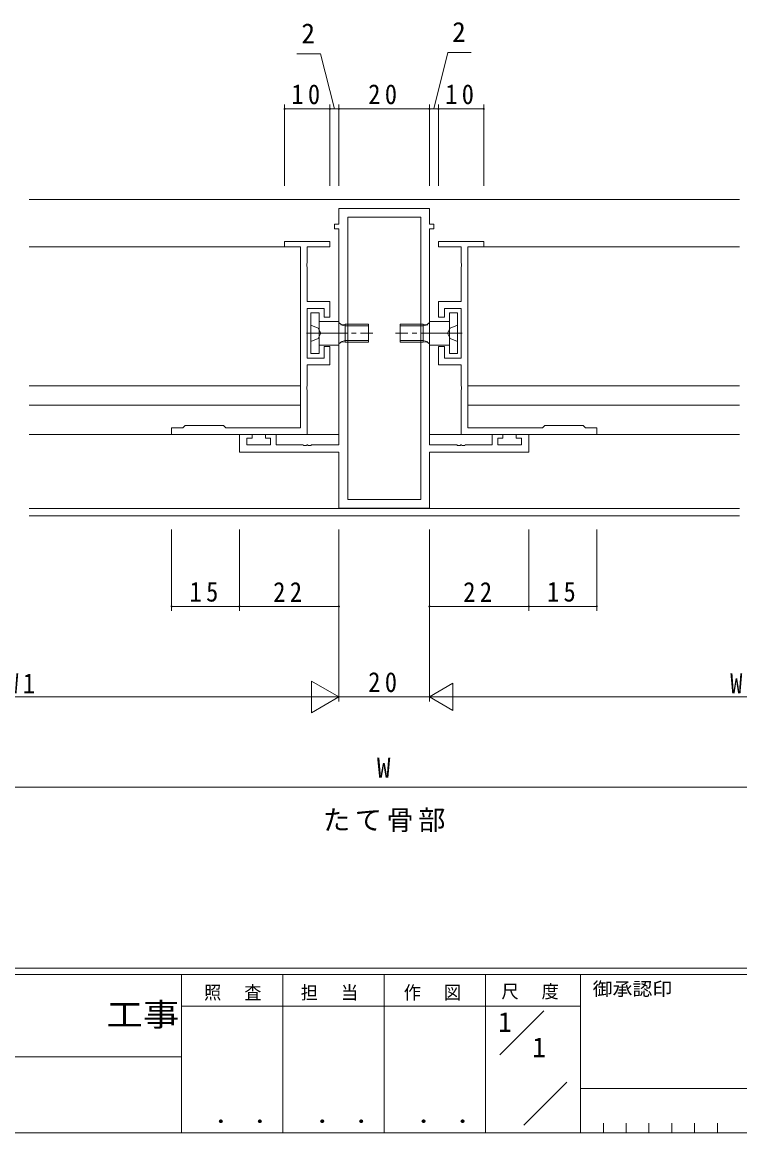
# Model space of a CAD drawing. Units: millimetres on the paper. Extents: x -420 to 373, y -297 to 267.
# Drawn here: x 62.3 to 220.9, y -297 to -51.4 of the extents above; entities that cross this region are included whole.
import ezdxf
from ezdxf.enums import TextEntityAlignment as Align

# ---------------------------------------------------------------- set-up
doc = ezdxf.new("R2010")
doc.units = ezdxf.units.MM
doc.linetypes.add('CHAIN2', pattern=[12, 9, -1, 1, -1])
doc.linetypes.add('DASHED3', pattern=[4, 3, -1])
for name, color, linetype, lineweight in [('0-1_YKK_ZWAK', 7, 'Continuous', 9), ('0-3_YKK_11', 7, 'Continuous', 9), ('0-4_YKK_12', 2, 'Continuous', 9), ('0-5_YKK_D', 6, 'Continuous', 9), ('0-7_YKK_13', 4, 'Continuous', 9)]:
    doc.layers.add(name, color=color, linetype=linetype, lineweight=lineweight)
doc.layers.add('0-2_USER1', color=3, linetype='Continuous')
doc.styles.add('ＭＳ ゴシック', font='')
doc.styles.get('ＭＳ ゴシック').set_extended_font_data('MS Gothic')

msp = doc.modelspace()

# ---------------------------------------------------------------- linework, layer by layer
at = {"layer": '0-1_YKK_ZWAK'}
for p, q in [((352.3, -260.6), (-417.7, -260.6)), ((314.5, -262), (-417.7, -262)), ((97.5, -262), (97.5, -297)), ((119.9, -262), (119.9, -297)), ((142.3, -262), (142.3, -297)), ((164.7, -262), (164.7, -297)), ((185.7, -262), (185.7, -297)), ((165.684, -268.999), (97.5, -268.999)), ((165.684, -268.999), (185.7, -268.999)), ((167.87, -279.736), (177.564, -270.043)), ((-31.3, -280.199), (97.5, -280.199)), ((173.172, -295.345), (182.696, -285.821)), ((185.7, -287.2), (286.5, -287.2)), ((-417.7, -297), (314.5, -297)), ((190.74, -294.9), (190.74, -297)), ((195.78, -294.9), (195.78, -297)), ((200.82, -294.9), (200.82, -297)), ((205.86, -294.9), (205.86, -297)), ((210.9, -294.9), (210.9, -297)), ((215.94, -294.9), (215.94, -297))]:
    msp.add_line(p, q, dxfattribs=at)
at = {"layer": '0-3_YKK_11'}
for p, q in [((132.3, -92.6), (152.3, -92.6)), ((132.3, -96.1), (132.3, -92.6)), ((152.3, -92.6), (152.3, -96.1)), ((134.23, -94.53), (134.23, -156.97)), ((150.37, -94.53), (134.23, -94.53)), ((150.37, -156.97), (150.37, -94.53)), ((150.37, -156.97), (150.37, -94.53)), ((131.3, -96.1), (132.3, -96.1)), ((131.3, -97.1), (131.3, -96.1)), ((132.3, -97.1), (131.3, -97.1)), ((132.3, -144.87), (132.3, -97.1)), ((152.3, -96.1), (153.3, -96.1)), ((153.3, -97.1), (152.3, -97.1)), ((152.3, -97.1), (152.3, -144.87)), ((153.3, -96.1), (153.3, -97.1)), ((120.3, -99.9), (120.3, -101.1)), ((130.3, -99.9), (120.3, -99.9)), ((130.3, -101.1), (130.3, -99.9)), ((154.3, -99.9), (164.3, -99.9)), ((154.3, -101.1), (154.3, -99.9)), ((164.3, -99.9), (164.3, -101.1)), ((120.3, -101.1), (123.8, -101.1)), ((123.8, -101.1), (123.8, -141.1)), ((125.3, -101.1), (130.3, -101.1)), ((125.3, -104.642), (125.3, -101.1)), ((159.3, -101.1), (154.3, -101.1)), ((159.3, -104.642), (159.3, -101.1)), ((164.3, -101.1), (160.8, -101.1)), ((160.8, -101.1), (160.8, -141.1)), ((125.18, -104.825), (125.3, -104.642)), ((125.18, -105.375), (125.18, -104.825)), ((125.3, -105.558), (125.18, -105.375)), ((125.3, -113.2), (125.3, -105.558)), ((159.42, -104.825), (159.3, -104.642)), ((159.3, -105.558), (159.42, -105.375)), ((159.3, -113.2), (159.3, -105.558)), ((159.42, -105.375), (159.42, -104.825)), ((130.3, -113.2), (125.3, -113.2)), ((125.3, -114.7), (129, -114.7)), ((125.3, -125.7), (125.3, -114.7)), ((129, -114.7), (129, -116.6)), ((130.3, -116.6), (130.3, -113.2)), ((154.3, -113.2), (159.3, -113.2)), ((154.3, -116.6), (154.3, -113.2)), ((155.6, -114.7), (155.6, -116.6)), ((159.3, -114.7), (155.6, -114.7)), ((159.3, -125.7), (159.3, -114.7)), ((129, -116.6), (130.3, -116.6)), ((155.6, -116.6), (154.3, -116.6)), ((129, -123.1), (129, -125.7)), ((130.3, -123.1), (129, -123.1)), ((130.3, -127.2), (130.3, -123.1)), ((154.3, -123.1), (155.6, -123.1)), ((154.3, -127.2), (154.3, -123.1)), ((155.6, -123.1), (155.6, -125.7)), ((129, -125.7), (125.3, -125.7)), ((125.3, -127.2), (130.3, -127.2)), ((125.3, -131.842), (125.3, -127.2)), ((159.3, -127.2), (154.3, -127.2)), ((155.6, -125.7), (159.3, -125.7)), ((159.3, -131.842), (159.3, -127.2)), ((125.18, -132.025), (125.3, -131.842)), ((125.18, -132.575), (125.18, -132.025)), ((125.3, -132.758), (125.18, -132.575)), ((159.42, -132.025), (159.3, -131.842)), ((159.3, -132.758), (159.42, -132.575)), ((159.42, -132.575), (159.42, -132.025)), ((125.3, -142.6), (125.3, -132.758)), ((159.3, -142.6), (159.3, -132.758)), ((95.3, -141.1), (95.3, -142.6)), ((97.8, -141.1), (95.3, -141.1)), ((98.3, -140.6), (97.8, -141.1)), ((106.8, -140.6), (98.3, -140.6)), ((107.3, -141.1), (106.8, -140.6)), ((123.8, -141.1), (107.3, -141.1)), ((160.8, -141.1), (177.3, -141.1)), ((177.3, -141.1), (177.8, -140.6)), ((177.8, -140.6), (186.3, -140.6)), ((186.3, -140.6), (186.8, -141.1)), ((186.8, -141.1), (189.3, -141.1)), ((189.3, -141.1), (189.3, -142.6)), ((95.3, -142.6), (125.3, -142.6)), ((110.3, -142.6), (113.1, -142.6)), ((110.3, -146.5), (110.3, -142.6)), ((111.93, -143.4), (111.93, -144.87)), ((113.1, -143.4), (111.93, -143.4)), ((111.93, -144.87), (117.2, -144.87)), ((113.1, -142.6), (113.1, -143.4)), ((116.1, -142.6), (118.4, -142.6)), ((116.1, -143.4), (116.1, -142.6)), ((117.2, -143.4), (116.1, -143.4)), ((117.2, -144.87), (117.2, -143.4)), ((118.4, -142.6), (118.4, -144.87)), ((118.4, -144.87), (124.342, -144.87)), ((124.342, -144.87), (124.525, -144.99)), ((125.075, -144.99), (125.258, -144.87)), ((125.258, -144.87), (125.342, -144.87)), ((125.342, -144.87), (125.525, -144.99)), ((126.075, -144.99), (126.258, -144.87)), ((126.258, -144.87), (132.3, -144.87)), ((152.3, -144.87), (158.342, -144.87)), ((158.342, -144.87), (158.525, -144.99)), ((159.075, -144.99), (159.258, -144.87)), ((159.258, -144.87), (159.342, -144.87)), ((189.3, -142.6), (159.3, -142.6)), ((159.342, -144.87), (159.525, -144.99)), ((160.075, -144.99), (160.258, -144.87)), ((160.258, -144.87), (166.2, -144.87)), ((166.2, -142.6), (168.5, -142.6)), ((166.2, -144.87), (166.2, -142.6)), ((167.4, -143.4), (167.4, -144.87)), ((168.5, -143.4), (167.4, -143.4)), ((167.4, -144.87), (172.67, -144.87)), ((168.5, -142.6), (168.5, -143.4)), ((171.5, -142.6), (174.3, -142.6)), ((171.5, -143.4), (171.5, -142.6)), ((172.67, -143.4), (171.5, -143.4)), ((172.67, -144.87), (172.67, -143.4)), ((174.3, -142.6), (174.3, -146.5)), ((132.3, -146.5), (110.3, -146.5)), ((124.525, -144.99), (125.075, -144.99)), ((125.525, -144.99), (126.075, -144.99)), ((132.3, -158.9), (132.3, -146.5)), ((152.3, -146.5), (152.3, -158.9)), ((174.3, -146.5), (152.3, -146.5)), ((158.525, -144.99), (159.075, -144.99)), ((159.525, -144.99), (160.075, -144.99)), ((134.23, -156.97), (150.37, -156.97)), ((152.3, -158.9), (132.3, -158.9))]:
    msp.add_line(p, q, dxfattribs=at)
at = {"layer": '0-4_YKK_12'}
for p, q in [((63.8, -90.6), (220.8, -90.6)), ((63.8, -101.1), (123.8, -101.1)), ((123.8, -101.1), (123.8, -136.1)), ((220.8, -101.1), (160.8, -101.1)), ((160.8, -101.1), (160.8, -136.1)), ((123.8, -131.8), (63.8, -131.8)), ((160.8, -131.8), (220.8, -131.8)), ((123.8, -136.1), (63.8, -136.1)), ((160.8, -136.1), (220.8, -136.1)), ((132.3, -142.6), (63.8, -142.6)), ((152.3, -142.6), (220.8, -142.6)), ((220.8, -158.97), (63.8, -158.97)), ((63.8, -160.6), (220.8, -160.6))]:
    msp.add_line(p, q, dxfattribs=at)
at = {"layer": '0-5_YKK_D'}
for p, q in [((128.212, -58.39), (123.012, -58.39)), ((131.3, -70.6), (128.212, -58.39)), ((153.3, -70.6), (156.334, -58.082)), ((156.334, -58.082), (161.534, -58.082)), ((120.3, -87.6), (120.3, -69.6)), ((130.3, -70.6), (120.3, -70.6)), ((130.3, -87.6), (130.3, -69.6)), ((130.3, -87.6), (130.3, -69.6)), ((130.3, -70.6), (132.3, -70.6)), ((132.3, -87.6), (132.3, -69.6)), ((132.3, -87.6), (132.3, -69.6)), ((132.3, -70.6), (152.3, -70.6)), ((152.3, -87.6), (152.3, -69.6)), ((152.3, -87.6), (152.3, -69.6)), ((154.3, -70.6), (152.3, -70.6)), ((154.3, -87.6), (154.3, -69.6)), ((154.3, -87.6), (154.3, -69.6)), ((154.3, -70.6), (164.3, -70.6)), ((164.3, -87.6), (164.3, -69.6)), ((95.3, -163.6), (95.3, -181.6)), ((110.3, -163.6), (110.3, -181.6)), ((110.3, -163.6), (110.3, -181.6)), ((110.3, -163.6), (110.3, -181.6)), ((132.3, -163.6), (132.3, -181.6)), ((132.3, -163.6), (132.3, -181.6)), ((132.3, -163.6), (132.3, -201.6)), ((132.3, -163.6), (132.3, -201.6)), ((152.3, -163.6), (152.3, -181.6)), ((152.3, -163.6), (152.3, -181.6)), ((152.3, -163.6), (152.3, -201.6)), ((152.3, -163.6), (152.3, -201.6)), ((174.3, -163.6), (174.3, -181.6)), ((174.3, -163.6), (174.3, -181.6)), ((174.3, -163.6), (174.3, -181.6)), ((189.3, -163.6), (189.3, -181.6)), ((95.3, -180.6), (110.3, -180.6)), ((110.3, -180.6), (132.3, -180.6)), ((110.3, -180.6), (132.3, -180.6)), ((174.3, -180.6), (152.3, -180.6)), ((174.3, -180.6), (152.3, -180.6)), ((189.3, -180.6), (174.3, -180.6)), ((126.238, -197.1), (126.238, -204.1)), ((132.3, -200.6), (126.238, -197.1)), ((152.3, -200.6), (157.496, -197.6)), ((157.496, -203.6), (157.496, -197.6)), ((125.3, -200.6), (-0.7, -200.6)), ((132.3, -200.6), (120.176, -200.6)), ((132.3, -200.6), (126.238, -204.1)), ((132.3, -200.6), (152.3, -200.6)), ((152.3, -200.6), (162.692, -200.6)), ((152.3, -200.6), (157.496, -203.6)), ((158.3, -200.6), (286.3, -200.6)), ((-0.7, -220.6), (285.3, -220.6))]:
    msp.add_line(p, q, dxfattribs=at)
for centre, start, end in [((120.3, -70.6), 0, 180), ((120.3, -70.6), 180, 0), ((130.3, -70.6), 0, 180), ((130.3, -70.6), 0, 180), ((130.3, -70.6), 180, 0), ((130.3, -70.6), 180, 0), ((132.3, -70.6), 0, 180), ((132.3, -70.6), 0, 180), ((132.3, -70.6), 180, 0), ((132.3, -70.6), 180, 0), ((152.3, -70.6), 0, 180), ((152.3, -70.6), 0, 180), ((152.3, -70.6), 180, 0), ((152.3, -70.6), 180, 0), ((154.3, -70.6), 0, 180), ((154.3, -70.6), 0, 180), ((154.3, -70.6), 180, 0), ((154.3, -70.6), 180, 0), ((164.3, -70.6), 0, 180), ((164.3, -70.6), 180, 0), ((95.3, -180.6), 0, 180), ((95.3, -180.6), 180, 0), ((110.3, -180.6), 0, 180), ((110.3, -180.6), 0, 180), ((110.3, -180.6), 0, 180), ((110.3, -180.6), 180, 0), ((110.3, -180.6), 180, 0), ((110.3, -180.6), 180, 0), ((132.3, -180.6), 0, 180), ((132.3, -180.6), 0, 180), ((132.3, -180.6), 180, 0), ((132.3, -180.6), 180, 0), ((152.3, -180.6), 0, 180), ((152.3, -180.6), 0, 180), ((152.3, -180.6), 180, 0), ((152.3, -180.6), 180, 0), ((174.3, -180.6), 0, 180), ((174.3, -180.6), 0, 180), ((174.3, -180.6), 0, 180), ((174.3, -180.6), 180, 0), ((174.3, -180.6), 180, 0), ((174.3, -180.6), 180, 0), ((189.3, -180.6), 0, 180), ((189.3, -180.6), 180, 0)]:
    msp.add_arc(centre, 0.106, start, end, dxfattribs=at)
at = {"layer": '0-7_YKK_13'}
for p, q in [((126.1, -115.7), (127.9, -115.7)), ((126.1, -124.7), (126.1, -115.7)), ((127.9, -115.7), (127.9, -124.7)), ((132.3, -117.6), (127.9, -117.6)), ((132.3, -122.8), (132.3, -117.6)), ((152.3, -117.6), (156.7, -117.6)), ((152.3, -122.8), (152.3, -117.6)), ((158.5, -115.7), (156.7, -115.7)), ((156.7, -115.7), (156.7, -124.7)), ((158.5, -124.7), (158.5, -115.7)), ((133.7, -118.579), (132.685, -118.339)), ((133.7, -118.2), (133.7, -122.2)), ((138.8, -118.2), (133.7, -118.2)), ((138.8, -118.579), (133.7, -118.579)), ((138.8, -122.2), (138.8, -118.2)), ((145.8, -118.2), (150.9, -118.2)), ((145.8, -122.2), (145.8, -118.2)), ((145.8, -118.579), (150.9, -118.579)), ((150.9, -118.2), (150.9, -122.2)), ((150.9, -118.579), (151.915, -118.339)), ((132.3, -122.548), (132.888, -122.055)), ((133.7, -121.821), (132.685, -122.061)), ((132.888, -122.055), (133.7, -122.2)), ((138.8, -121.821), (133.7, -121.821)), ((133.7, -122.2), (138.8, -122.2)), ((145.8, -121.821), (150.9, -121.821)), ((150.9, -122.2), (145.8, -122.2)), ((150.9, -121.821), (151.915, -122.061)), ((151.712, -122.055), (150.9, -122.2)), ((152.3, -122.548), (151.712, -122.055)), ((127.9, -124.7), (126.1, -124.7)), ((127.9, -122.8), (132.3, -122.8)), ((156.7, -122.8), (152.3, -122.8)), ((156.7, -124.7), (158.5, -124.7))]:
    msp.add_line(p, q, dxfattribs=at)
at = {"layer": '0-7_YKK_13', "linetype": 'CHAIN2'}
for p, q in [((125.1, -120.2), (139.8, -120.2)), ((159.5, -120.2), (144.8, -120.2))]:
    msp.add_line(p, q, dxfattribs=at)
at = {"layer": '0-7_YKK_13', "linetype": 'DASHED3'}
for p, q in [((127.725, -119.055), (126.1, -118.4)), ((128.334, -120.2), (127.725, -119.055)), ((127.725, -121.345), (128.334, -120.2)), ((156.266, -120.2), (156.875, -119.055)), ((156.875, -121.345), (156.266, -120.2)), ((156.875, -119.055), (158.5, -118.4)), ((126.1, -122), (127.725, -121.345)), ((158.5, -122), (156.875, -121.345))]:
    msp.add_line(p, q, dxfattribs=at)
at = {"layer": '0-7_YKK_13'}
for points in [[(132.3, -117.852), (132.888, -118.345), (133.7, -118.2)], [(152.3, -117.852), (151.712, -118.345), (150.9, -118.2)]]:
    msp.add_lwpolyline(points, dxfattribs=at)

# ---------------------------------------------------------------- texts
at = {"layer": '0-1_YKK_ZWAK', "style": 'ＭＳ ゴシック', "width": 1.1}
msp.add_text('御承認印', height=2.933, dxfattribs=at).set_placement((188.367, -267.533), align=Align.BOTTOM_LEFT)
at = {"layer": '0-1_YKK_ZWAK', "color": 2, "style": 'ＭＳ ゴシック', "width": 1.15}
msp.add_text('工事', height=5.132, dxfattribs=at).set_placement((80.931, -274.956), align=Align.BOTTOM_LEFT)
at = {"layer": '0-1_YKK_ZWAK', "color": 3, "style": 'ＭＳ ゴシック', "width": 1.15}
for p in [(101.955, -295.946), (124.355, -295.946), (146.755, -295.946)]:
    msp.add_text(' ． ．', height=3.666, dxfattribs=at).set_placement(p, align=Align.BOTTOM_LEFT)
at = {"layer": '0-1_YKK_ZWAK', "char_height": 2.933, "attachment_point": 7, "style": 'ＭＳ ゴシック'}
for s, insert in [('\\T1.17;\\W0.95;照\\~\\~査', (102.489, -267.78)), ('\\T1.17;\\W0.95;担\\~\\~当', (123.855, -267.78)), ('\\T1.17;\\W0.95;作\\~\\~図', (146.62, -267.762)), ('\\T1.17;\\W0.95;尺\\~\\~度', (168.212, -267.537))]:
    msp.add_mtext(s, dxfattribs=dict(at, insert=insert))
at = {"layer": '0-2_USER1', "style": 'ＭＳ ゴシック'}
for p in [(167.5, -275.999), (175.033, -281.599)]:
    msp.add_text('1', height=4.399, dxfattribs=at).set_placement(p, align=Align.BOTTOM_LEFT)
at = {"layer": '0-2_USER1', "insert": (128.768, -230.505), "char_height": 4.399, "attachment_point": 7, "style": 'ＭＳ ゴシック'}
msp.add_mtext('\\T1.17;たて骨部', dxfattribs=at)
at = {"layer": '0-5_YKK_D', "color": 3, "style": 'ＭＳ ゴシック'}
for s, p in [('2', (157.334, -57.082)), ('2', (124.012, -57.39)), ('W', (140.7, -219.8))]:
    msp.add_text(s, height=4.399, dxfattribs=at).set_placement(p, align=Align.BOTTOM_LEFT)
at = {"layer": '0-5_YKK_D', "color": 3, "char_height": 4.399, "attachment_point": 7, "style": 'ＭＳ ゴシック'}
for s, insert in [('\\T1.36;\\W0.9;10', (121.78, -69.6)), ('\\T1.36;\\W0.9;20', (138.78, -69.6)), ('\\T1.36;\\W0.9;10', (155.78, -69.6)), ('\\T1.36;\\W0.9;15', (99.28, -179.6)), ('\\T1.36;\\W0.9;22', (117.78, -179.6)), ('\\T1.36;\\W0.9;22', (117.78, -179.6)), ('\\T1.36;\\W0.9;22', (159.78, -179.6)), ('\\T1.36;\\W0.9;22', (159.78, -179.6)), ('\\T1.36;\\W0.9;15', (178.28, -179.6)), ('\\T1.36;\\W0.9;W1', (58.78, -199.8)), ('\\T1.36;\\W0.9;20', (138.78, -199.6)), ('\\T1.36;\\W0.9;W2', (218.78, -199.8))]:
    msp.add_mtext(s, dxfattribs=dict(at, insert=insert))

doc.saveas('drawing.dxf')
